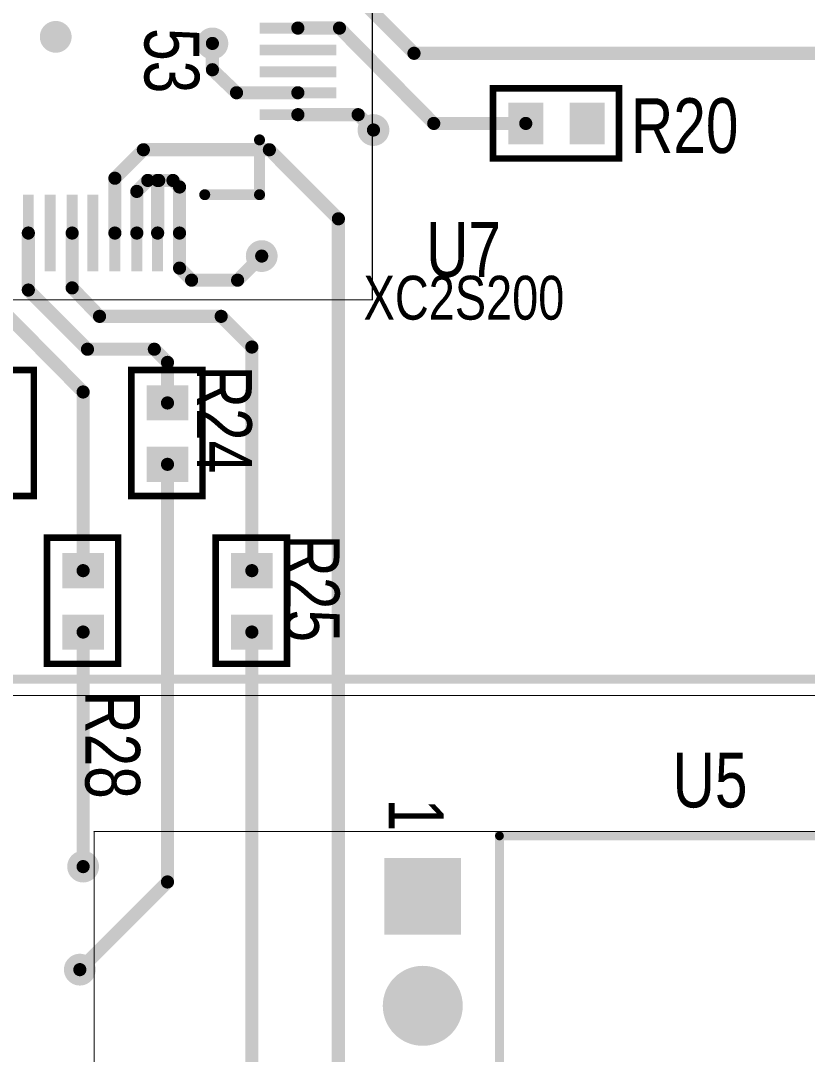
# Model space of a CAD drawing. Extents: x 0 to 8.76, y 0.02 to 4.83.
# Drawn here: x 6.425 to 7.143, y 2.004 to 2.947 of the extents above; entities that cross this region are included whole.
import ezdxf

# ---------------------------------------------------------------- set-up
doc = ezdxf.new("R2010")
doc.units = 0

msp = doc.modelspace()

# ---------------------------------------------------------------- linework, layer by layer
at = {"const_width": 0.001}
for points in [[(1.051, 2.331), (8.563, 2.331), (8.563, 4.484), (1.051, 4.484), (1.051, 2.331)], [(6.748, 2.207), (6.492, 2.207), (6.492, 1.589), (7.888, 1.589), (7.889, 1.587), (7.889, 2.207), (6.748, 2.207)]]:
    msp.add_lwpolyline(points, close=True, dxfattribs=at)
at = {"const_width": 0.0005}
for points in [[(6.4917, 2.207, 1), (6.4923, 2.207, 1)], [(6.7477, 2.207, 1), (6.7483, 2.207, 1)], [(6.7477, 2.207, 1), (6.7483, 2.207, 1)]]:
    msp.add_lwpolyline(points, format="xyb", close=True, dxfattribs=at)
at = {"layer": 'DRL'}
for points, const_width in [([(6.452, 2.932, 1), (6.462, 2.932, 1)], 0.01), ([(6.452, 2.932, 1), (6.462, 2.932, 1)], 0.01), ([(6.452, 2.932, 1), (6.462, 2.932, 1)], 0.01), ([(6.595, 2.926, 1), (6.605, 2.926, 1)], 0.01), ([(6.595, 2.926, 1), (6.605, 2.926, 1)], 0.01), ([(6.742, 2.847, 1), (6.752, 2.847, 1)], 0.01), ([(6.742, 2.847, 1), (6.752, 2.847, 1)], 0.01), ([(6.742, 2.847, 1), (6.752, 2.847, 1)], 0.01), ([(6.64, 2.732, 1), (6.65, 2.732, 1)], 0.01), ([(6.477, 2.175, 1), (6.487, 2.175, 1)], 0.01), ([(6.782, 2.148, 1), (6.802, 2.148, 1)], 0.02), ([(6.474, 2.081, 1), (6.484, 2.081, 1)], 0.01), ([(6.782, 2.048, 1), (6.802, 2.048, 1)], 0.02)]:
    msp.add_lwpolyline(points, format="xyb", close=True, dxfattribs=dict(at, const_width=const_width))
at = {"layer": 'FAB', "const_width": 0.01}
for points in [[(6.452, 2.932, 1), (6.462, 2.932, 1)], [(6.452, 2.932, 1), (6.462, 2.932, 1)], [(6.452, 2.932, 1), (6.462, 2.932, 1)], [(6.595, 2.926, 1), (6.605, 2.926, 1)], [(6.595, 2.926, 1), (6.605, 2.926, 1)], [(6.742, 2.847, 1), (6.752, 2.847, 1)], [(6.742, 2.847, 1), (6.752, 2.847, 1)], [(6.742, 2.847, 1), (6.752, 2.847, 1)], [(6.64, 2.732, 1), (6.65, 2.732, 1)], [(6.477, 2.175, 1), (6.487, 2.175, 1)], [(6.474, 2.081, 1), (6.484, 2.081, 1)]]:
    msp.add_lwpolyline(points, format="xyb", close=True, dxfattribs=at)
at = {"layer": 'GND'}
for points, const_width in [([(6.451, 2.932, 1), (6.463, 2.932, 1)], 0.012), ([(6.451, 2.932, 1), (6.463, 2.932, 1)], 0.012), ([(6.451, 2.932, 1), (6.463, 2.932, 1)], 0.012), ([(6.594, 2.926, 1), (6.606, 2.926, 1)], 0.012), ([(6.594, 2.926, 1), (6.606, 2.926, 1)], 0.012), ([(6.741, 2.847, 1), (6.753, 2.847, 1)], 0.012), ([(6.741, 2.847, 1), (6.753, 2.847, 1)], 0.012), ([(6.741, 2.847, 1), (6.753, 2.847, 1)], 0.012), ([(6.639, 2.732, 1), (6.651, 2.732, 1)], 0.012), ([(6.476, 2.175, 1), (6.488, 2.175, 1)], 0.012), ([(6.473, 2.081, 1), (6.485, 2.081, 1)], 0.012), ([(6.777, 2.048, 1), (6.807, 2.048, 1)], 0.03)]:
    msp.add_lwpolyline(points, format="xyb", close=True, dxfattribs=dict(at, const_width=const_width))
msp.add_solid([(6.762, 2.118), (6.822, 2.118), (6.762, 2.178), (6.822, 2.178)], dxfattribs=at)
at = {"layer": 'I10'}
for points, const_width in [([(6.451, 2.932, 1), (6.463, 2.932, 1)], 0.012), ([(6.451, 2.932, 1), (6.463, 2.932, 1)], 0.012), ([(6.451, 2.932, 1), (6.463, 2.932, 1)], 0.012), ([(6.594, 2.926, 1), (6.606, 2.926, 1)], 0.012), ([(6.594, 2.926, 1), (6.606, 2.926, 1)], 0.012), ([(6.741, 2.847, 1), (6.753, 2.847, 1)], 0.012), ([(6.741, 2.847, 1), (6.753, 2.847, 1)], 0.012), ([(6.741, 2.847, 1), (6.753, 2.847, 1)], 0.012), ([(6.639, 2.732, 1), (6.651, 2.732, 1)], 0.012), ([(6.476, 2.175, 1), (6.488, 2.175, 1)], 0.012), ([(6.473, 2.081, 1), (6.485, 2.081, 1)], 0.012), ([(6.777, 2.048, 1), (6.807, 2.048, 1)], 0.03)]:
    msp.add_lwpolyline(points, format="xyb", close=True, dxfattribs=dict(at, const_width=const_width))
msp.add_solid([(6.762, 2.118), (6.822, 2.118), (6.762, 2.178), (6.822, 2.178)], dxfattribs=at)
at = {"layer": 'I11'}
for points, const_width in [([(6.451, 2.932, 1), (6.463, 2.932, 1)], 0.012), ([(6.451, 2.932, 1), (6.463, 2.932, 1)], 0.012), ([(6.451, 2.932, 1), (6.463, 2.932, 1)], 0.012), ([(6.594, 2.926, 1), (6.606, 2.926, 1)], 0.012), ([(6.594, 2.926, 1), (6.606, 2.926, 1)], 0.012), ([(6.741, 2.847, 1), (6.753, 2.847, 1)], 0.012), ([(6.741, 2.847, 1), (6.753, 2.847, 1)], 0.012), ([(6.741, 2.847, 1), (6.753, 2.847, 1)], 0.012), ([(6.639, 2.732, 1), (6.651, 2.732, 1)], 0.012), ([(6.476, 2.175, 1), (6.488, 2.175, 1)], 0.012), ([(6.473, 2.081, 1), (6.485, 2.081, 1)], 0.012), ([(6.777, 2.048, 1), (6.807, 2.048, 1)], 0.03)]:
    msp.add_lwpolyline(points, format="xyb", close=True, dxfattribs=dict(at, const_width=const_width))
msp.add_solid([(6.762, 2.118), (6.822, 2.118), (6.762, 2.178), (6.822, 2.178)], dxfattribs=at)
at = {"layer": 'I12'}
for points, const_width in [([(6.451, 2.932, 1), (6.463, 2.932, 1)], 0.012), ([(6.451, 2.932, 1), (6.463, 2.932, 1)], 0.012), ([(6.451, 2.932, 1), (6.463, 2.932, 1)], 0.012), ([(6.594, 2.926, 1), (6.606, 2.926, 1)], 0.012), ([(6.594, 2.926, 1), (6.606, 2.926, 1)], 0.012), ([(6.741, 2.847, 1), (6.753, 2.847, 1)], 0.012), ([(6.741, 2.847, 1), (6.753, 2.847, 1)], 0.012), ([(6.741, 2.847, 1), (6.753, 2.847, 1)], 0.012), ([(6.639, 2.732, 1), (6.651, 2.732, 1)], 0.012), ([(6.476, 2.175, 1), (6.488, 2.175, 1)], 0.012), ([(6.473, 2.081, 1), (6.485, 2.081, 1)], 0.012), ([(6.777, 2.048, 1), (6.807, 2.048, 1)], 0.03)]:
    msp.add_lwpolyline(points, format="xyb", close=True, dxfattribs=dict(at, const_width=const_width))
msp.add_solid([(6.762, 2.118), (6.822, 2.118), (6.762, 2.178), (6.822, 2.178)], dxfattribs=at)
at = {"layer": 'IN3'}
for points, const_width in [([(6.451, 2.932, 1), (6.463, 2.932, 1)], 0.012), ([(6.451, 2.932, 1), (6.463, 2.932, 1)], 0.012), ([(6.451, 2.932, 1), (6.463, 2.932, 1)], 0.012), ([(6.594, 2.926, 1), (6.606, 2.926, 1)], 0.012), ([(6.594, 2.926, 1), (6.606, 2.926, 1)], 0.012), ([(6.741, 2.847, 1), (6.753, 2.847, 1)], 0.012), ([(6.741, 2.847, 1), (6.753, 2.847, 1)], 0.012), ([(6.741, 2.847, 1), (6.753, 2.847, 1)], 0.012), ([(6.639, 2.732, 1), (6.651, 2.732, 1)], 0.012), ([(6.476, 2.175, 1), (6.488, 2.175, 1)], 0.012), ([(6.473, 2.081, 1), (6.485, 2.081, 1)], 0.012), ([(6.777, 2.048, 1), (6.807, 2.048, 1)], 0.03)]:
    msp.add_lwpolyline(points, format="xyb", close=True, dxfattribs=dict(at, const_width=const_width))
msp.add_solid([(6.762, 2.118), (6.822, 2.118), (6.762, 2.178), (6.822, 2.178)], dxfattribs=at)
at = {"layer": 'IN4'}
for points, const_width in [([(6.451, 2.932, 1), (6.463, 2.932, 1)], 0.012), ([(6.451, 2.932, 1), (6.463, 2.932, 1)], 0.012), ([(6.451, 2.932, 1), (6.463, 2.932, 1)], 0.012), ([(6.594, 2.926, 1), (6.606, 2.926, 1)], 0.012), ([(6.594, 2.926, 1), (6.606, 2.926, 1)], 0.012), ([(6.741, 2.847, 1), (6.753, 2.847, 1)], 0.012), ([(6.741, 2.847, 1), (6.753, 2.847, 1)], 0.012), ([(6.741, 2.847, 1), (6.753, 2.847, 1)], 0.012), ([(6.639, 2.732, 1), (6.651, 2.732, 1)], 0.012), ([(6.476, 2.175, 1), (6.488, 2.175, 1)], 0.012), ([(6.473, 2.081, 1), (6.485, 2.081, 1)], 0.012), ([(6.777, 2.048, 1), (6.807, 2.048, 1)], 0.03)]:
    msp.add_lwpolyline(points, format="xyb", close=True, dxfattribs=dict(at, const_width=const_width))
msp.add_solid([(6.762, 2.118), (6.822, 2.118), (6.762, 2.178), (6.822, 2.178)], dxfattribs=at)
at = {"layer": 'IN5'}
for points, const_width in [([(6.451, 2.932, 1), (6.463, 2.932, 1)], 0.012), ([(6.451, 2.932, 1), (6.463, 2.932, 1)], 0.012), ([(6.451, 2.932, 1), (6.463, 2.932, 1)], 0.012), ([(6.594, 2.926, 1), (6.606, 2.926, 1)], 0.012), ([(6.594, 2.926, 1), (6.606, 2.926, 1)], 0.012), ([(6.741, 2.847, 1), (6.753, 2.847, 1)], 0.012), ([(6.741, 2.847, 1), (6.753, 2.847, 1)], 0.012), ([(6.741, 2.847, 1), (6.753, 2.847, 1)], 0.012), ([(6.639, 2.732, 1), (6.651, 2.732, 1)], 0.012), ([(6.476, 2.175, 1), (6.488, 2.175, 1)], 0.012), ([(6.473, 2.081, 1), (6.485, 2.081, 1)], 0.012), ([(6.777, 2.048, 1), (6.807, 2.048, 1)], 0.03)]:
    msp.add_lwpolyline(points, format="xyb", close=True, dxfattribs=dict(at, const_width=const_width))
msp.add_solid([(6.762, 2.118), (6.822, 2.118), (6.762, 2.178), (6.822, 2.178)], dxfattribs=at)
at = {"layer": 'IN6'}
for points, const_width in [([(6.451, 2.932, 1), (6.463, 2.932, 1)], 0.012), ([(6.451, 2.932, 1), (6.463, 2.932, 1)], 0.012), ([(6.451, 2.932, 1), (6.463, 2.932, 1)], 0.012), ([(6.594, 2.926, 1), (6.606, 2.926, 1)], 0.012), ([(6.594, 2.926, 1), (6.606, 2.926, 1)], 0.012), ([(6.741, 2.847, 1), (6.753, 2.847, 1)], 0.012), ([(6.741, 2.847, 1), (6.753, 2.847, 1)], 0.012), ([(6.741, 2.847, 1), (6.753, 2.847, 1)], 0.012), ([(6.639, 2.732, 1), (6.651, 2.732, 1)], 0.012), ([(6.476, 2.175, 1), (6.488, 2.175, 1)], 0.012), ([(6.473, 2.081, 1), (6.485, 2.081, 1)], 0.012), ([(6.777, 2.048, 1), (6.807, 2.048, 1)], 0.03)]:
    msp.add_lwpolyline(points, format="xyb", close=True, dxfattribs=dict(at, const_width=const_width))
msp.add_solid([(6.762, 2.118), (6.822, 2.118), (6.762, 2.178), (6.822, 2.178)], dxfattribs=at)
at = {"layer": 'IN7'}
for points, const_width in [([(6.451, 2.932, 1), (6.463, 2.932, 1)], 0.012), ([(6.451, 2.932, 1), (6.463, 2.932, 1)], 0.012), ([(6.451, 2.932, 1), (6.463, 2.932, 1)], 0.012), ([(6.594, 2.926, 1), (6.606, 2.926, 1)], 0.012), ([(6.594, 2.926, 1), (6.606, 2.926, 1)], 0.012), ([(6.741, 2.847, 1), (6.753, 2.847, 1)], 0.012), ([(6.741, 2.847, 1), (6.753, 2.847, 1)], 0.012), ([(6.741, 2.847, 1), (6.753, 2.847, 1)], 0.012), ([(6.639, 2.732, 1), (6.651, 2.732, 1)], 0.012), ([(6.476, 2.175, 1), (6.488, 2.175, 1)], 0.012), ([(6.473, 2.081, 1), (6.485, 2.081, 1)], 0.012), ([(6.777, 2.048, 1), (6.807, 2.048, 1)], 0.03)]:
    msp.add_lwpolyline(points, format="xyb", close=True, dxfattribs=dict(at, const_width=const_width))
msp.add_solid([(6.762, 2.118), (6.822, 2.118), (6.762, 2.178), (6.822, 2.178)], dxfattribs=at)
at = {"layer": 'IN8'}
for points, const_width in [([(6.451, 2.932, 1), (6.463, 2.932, 1)], 0.012), ([(6.451, 2.932, 1), (6.463, 2.932, 1)], 0.012), ([(6.451, 2.932, 1), (6.463, 2.932, 1)], 0.012), ([(6.594, 2.926, 1), (6.606, 2.926, 1)], 0.012), ([(6.594, 2.926, 1), (6.606, 2.926, 1)], 0.012), ([(6.741, 2.847, 1), (6.753, 2.847, 1)], 0.012), ([(6.741, 2.847, 1), (6.753, 2.847, 1)], 0.012), ([(6.741, 2.847, 1), (6.753, 2.847, 1)], 0.012), ([(6.639, 2.732, 1), (6.651, 2.732, 1)], 0.012), ([(6.476, 2.175, 1), (6.488, 2.175, 1)], 0.012), ([(6.473, 2.081, 1), (6.485, 2.081, 1)], 0.012), ([(6.777, 2.048, 1), (6.807, 2.048, 1)], 0.03)]:
    msp.add_lwpolyline(points, format="xyb", close=True, dxfattribs=dict(at, const_width=const_width))
msp.add_solid([(6.762, 2.118), (6.822, 2.118), (6.762, 2.178), (6.822, 2.178)], dxfattribs=at)
at = {"layer": 'IN9'}
for points, const_width in [([(6.451, 2.932, 1), (6.463, 2.932, 1)], 0.012), ([(6.451, 2.932, 1), (6.463, 2.932, 1)], 0.012), ([(6.451, 2.932, 1), (6.463, 2.932, 1)], 0.012), ([(6.594, 2.926, 1), (6.606, 2.926, 1)], 0.012), ([(6.594, 2.926, 1), (6.606, 2.926, 1)], 0.012), ([(6.741, 2.847, 1), (6.753, 2.847, 1)], 0.012), ([(6.741, 2.847, 1), (6.753, 2.847, 1)], 0.012), ([(6.741, 2.847, 1), (6.753, 2.847, 1)], 0.012), ([(6.639, 2.732, 1), (6.651, 2.732, 1)], 0.012), ([(6.476, 2.175, 1), (6.488, 2.175, 1)], 0.012), ([(6.473, 2.081, 1), (6.485, 2.081, 1)], 0.012), ([(6.777, 2.048, 1), (6.807, 2.048, 1)], 0.03)]:
    msp.add_lwpolyline(points, format="xyb", close=True, dxfattribs=dict(at, const_width=const_width))
msp.add_solid([(6.762, 2.118), (6.822, 2.118), (6.762, 2.178), (6.822, 2.178)], dxfattribs=at)
at = {"layer": 'NOT', "const_width": 0.01}
for points in [[(6.452, 2.932, 1), (6.462, 2.932, 1)], [(6.452, 2.932, 1), (6.462, 2.932, 1)], [(6.452, 2.932, 1), (6.462, 2.932, 1)], [(6.595, 2.926, 1), (6.605, 2.926, 1)], [(6.595, 2.926, 1), (6.605, 2.926, 1)], [(6.742, 2.847, 1), (6.752, 2.847, 1)], [(6.742, 2.847, 1), (6.752, 2.847, 1)], [(6.742, 2.847, 1), (6.752, 2.847, 1)], [(6.64, 2.732, 1), (6.65, 2.732, 1)], [(6.477, 2.175, 1), (6.487, 2.175, 1)], [(6.474, 2.081, 1), (6.484, 2.081, 1)]]:
    msp.add_lwpolyline(points, format="xyb", close=True, dxfattribs=at)
at = {"layer": 'PWR'}
for points, const_width in [([(6.451, 2.932, 1), (6.463, 2.932, 1)], 0.012), ([(6.451, 2.932, 1), (6.463, 2.932, 1)], 0.012), ([(6.451, 2.932, 1), (6.463, 2.932, 1)], 0.012), ([(6.594, 2.926, 1), (6.606, 2.926, 1)], 0.012), ([(6.594, 2.926, 1), (6.606, 2.926, 1)], 0.012), ([(6.741, 2.847, 1), (6.753, 2.847, 1)], 0.012), ([(6.741, 2.847, 1), (6.753, 2.847, 1)], 0.012), ([(6.741, 2.847, 1), (6.753, 2.847, 1)], 0.012), ([(6.639, 2.732, 1), (6.651, 2.732, 1)], 0.012), ([(6.476, 2.175, 1), (6.488, 2.175, 1)], 0.012), ([(6.473, 2.081, 1), (6.485, 2.081, 1)], 0.012), ([(6.777, 2.048, 1), (6.807, 2.048, 1)], 0.03)]:
    msp.add_lwpolyline(points, format="xyb", close=True, dxfattribs=dict(at, const_width=const_width))
msp.add_solid([(6.762, 2.118), (6.822, 2.118), (6.762, 2.178), (6.822, 2.178)], dxfattribs=at)
at = {"layer": 'SMT'}
for points, const_width in [([(6.45, 2.932, 1), (6.464, 2.932, 1)], 0.015), ([(6.45, 2.932, 1), (6.464, 2.932, 1)], 0.015), ([(6.45, 2.932, 1), (6.464, 2.932, 1)], 0.015), ([(6.593, 2.926, 1), (6.607, 2.926, 1)], 0.015), ([(6.593, 2.926, 1), (6.607, 2.926, 1)], 0.015), ([(6.74, 2.847, 1), (6.754, 2.847, 1)], 0.015), ([(6.74, 2.847, 1), (6.754, 2.847, 1)], 0.015), ([(6.74, 2.847, 1), (6.754, 2.847, 1)], 0.015), ([(6.638, 2.732, 1), (6.652, 2.732, 1)], 0.015), ([(6.475, 2.175, 1), (6.489, 2.175, 1)], 0.015), ([(6.472, 2.081, 1), (6.486, 2.081, 1)], 0.015), ([(6.774, 2.048, 1), (6.81, 2.048, 1)], 0.037)]:
    msp.add_lwpolyline(points, format="xyb", close=True, dxfattribs=dict(at, const_width=const_width))
for points in [[(6.643, 2.935), (6.713, 2.935), (6.643, 2.945), (6.713, 2.945)], [(6.643, 2.915), (6.713, 2.915), (6.643, 2.925), (6.713, 2.925)], [(6.643, 2.895), (6.713, 2.895), (6.643, 2.905), (6.713, 2.905)], [(6.643, 2.876), (6.713, 2.876), (6.643, 2.886), (6.713, 2.886)], [(6.87, 2.834), (6.902, 2.834), (6.87, 2.872), (6.902, 2.872)], [(6.926, 2.834), (6.958, 2.834), (6.926, 2.872), (6.958, 2.872)], [(6.643, 2.856), (6.713, 2.856), (6.643, 2.866), (6.713, 2.866)], [(6.427, 2.718), (6.437, 2.718), (6.427, 2.788), (6.437, 2.788)], [(6.447, 2.718), (6.457, 2.718), (6.447, 2.788), (6.457, 2.788)], [(6.467, 2.718), (6.477, 2.718), (6.467, 2.788), (6.477, 2.788)], [(6.486, 2.718), (6.496, 2.718), (6.486, 2.788), (6.496, 2.788)], [(6.506, 2.718), (6.516, 2.718), (6.506, 2.788), (6.516, 2.788)], [(6.526, 2.718), (6.536, 2.718), (6.526, 2.788), (6.536, 2.788)], [(6.545, 2.718), (6.555, 2.718), (6.545, 2.788), (6.555, 2.788)], [(6.565, 2.718), (6.575, 2.718), (6.565, 2.788), (6.575, 2.788)], [(6.54, 2.582), (6.578, 2.582), (6.54, 2.614), (6.578, 2.614)], [(6.54, 2.526), (6.578, 2.526), (6.54, 2.558), (6.578, 2.558)], [(6.463, 2.429), (6.501, 2.429), (6.463, 2.461), (6.501, 2.461)], [(6.617, 2.429), (6.655, 2.429), (6.617, 2.461), (6.655, 2.461)], [(6.463, 2.373), (6.501, 2.373), (6.463, 2.405), (6.501, 2.405)], [(6.617, 2.373), (6.655, 2.373), (6.617, 2.405), (6.655, 2.405)], [(6.757, 2.113), (6.827, 2.113), (6.757, 2.183), (6.827, 2.183)]]:
    msp.add_solid(points, dxfattribs=at)
at = {"layer": 'SPT', "const_width": 0.037}
msp.add_lwpolyline([(6.774, 2.048, 1), (6.81, 2.048, 1)], format="xyb", close=True, dxfattribs=at)
at = {"layer": 'SPT'}
for points in [[(6.643, 2.935), (6.713, 2.935), (6.643, 2.945), (6.713, 2.945)], [(6.643, 2.915), (6.713, 2.915), (6.643, 2.925), (6.713, 2.925)], [(6.643, 2.895), (6.713, 2.895), (6.643, 2.905), (6.713, 2.905)], [(6.643, 2.876), (6.713, 2.876), (6.643, 2.886), (6.713, 2.886)], [(6.87, 2.834), (6.902, 2.834), (6.87, 2.872), (6.902, 2.872)], [(6.926, 2.834), (6.958, 2.834), (6.926, 2.872), (6.958, 2.872)], [(6.643, 2.856), (6.713, 2.856), (6.643, 2.866), (6.713, 2.866)], [(6.427, 2.718), (6.437, 2.718), (6.427, 2.788), (6.437, 2.788)], [(6.447, 2.718), (6.457, 2.718), (6.447, 2.788), (6.457, 2.788)], [(6.467, 2.718), (6.477, 2.718), (6.467, 2.788), (6.477, 2.788)], [(6.486, 2.718), (6.496, 2.718), (6.486, 2.788), (6.496, 2.788)], [(6.506, 2.718), (6.516, 2.718), (6.506, 2.788), (6.516, 2.788)], [(6.526, 2.718), (6.536, 2.718), (6.526, 2.788), (6.536, 2.788)], [(6.545, 2.718), (6.555, 2.718), (6.545, 2.788), (6.555, 2.788)], [(6.565, 2.718), (6.575, 2.718), (6.565, 2.788), (6.575, 2.788)], [(6.54, 2.582), (6.578, 2.582), (6.54, 2.614), (6.578, 2.614)], [(6.54, 2.526), (6.578, 2.526), (6.54, 2.558), (6.578, 2.558)], [(6.463, 2.429), (6.501, 2.429), (6.463, 2.461), (6.501, 2.461)], [(6.617, 2.429), (6.655, 2.429), (6.617, 2.461), (6.655, 2.461)], [(6.463, 2.373), (6.501, 2.373), (6.463, 2.405), (6.501, 2.405)], [(6.617, 2.373), (6.655, 2.373), (6.617, 2.405), (6.655, 2.405)], [(6.757, 2.113), (6.827, 2.113), (6.757, 2.183), (6.827, 2.183)]]:
    msp.add_solid(points, dxfattribs=at)
at = {"layer": 'SST'}
for points, const_width in [([(1.066, 4.467), (1.066, 2.346), (8.547, 2.346), (8.548, 2.365), (8.548, 4.469), (1.067, 4.469), (1.067, 4.468), (1.066, 4.467)], 0.008), ([(6.856, 2.821), (6.856, 2.885), (6.856, 2.885), (6.971, 2.885), (6.971, 2.821), (6.856, 2.821)], 0.006), ([(6.372, 2.628), (6.437, 2.628), (6.437, 2.628), (6.437, 2.513), (6.372, 2.513), (6.372, 2.628)], 0.006), ([(6.526, 2.628), (6.591, 2.628), (6.591, 2.628), (6.591, 2.513), (6.526, 2.513), (6.526, 2.628)], 0.006), ([(6.449, 2.475), (6.514, 2.475), (6.514, 2.475), (6.514, 2.36), (6.449, 2.36), (6.449, 2.475)], 0.006), ([(6.603, 2.475), (6.668, 2.475), (6.668, 2.475), (6.668, 2.36), (6.603, 2.36), (6.603, 2.475)], 0.006), ([(6.962, 1.593), (6.862, 1.593), (6.862, 2.203), (7.593, 2.203), (7.593, 1.593), (6.962, 1.593)], 0.008)]:
    msp.add_lwpolyline(points, close=True, dxfattribs=dict(at, const_width=const_width))
for points, const_width in [([(5.406, 4.052), (6.746, 4.052), (6.746, 2.692), (5.386, 2.692), (5.386, 4.052), (5.426, 4.052)], 0.001), ([(6.593, 2.788), (6.643, 2.788), (6.643, 2.838)], 0.01)]:
    msp.add_lwpolyline(points, dxfattribs=dict(at, const_width=const_width))
for points, const_width in [([(6.8545, 2.885, 1), (6.8575, 2.885, 1)], 0.003), ([(6.8545, 2.885, 1), (6.8575, 2.885, 1)], 0.003), ([(6.9695, 2.885, 1), (6.9725, 2.885, 1)], 0.003), ([(6.6405, 2.838, 1), (6.6455, 2.838, 1)], 0.005), ([(6.8545, 2.821, 1), (6.8575, 2.821, 1)], 0.003), ([(6.8545, 2.821, 1), (6.8575, 2.821, 1)], 0.003), ([(6.9695, 2.821, 1), (6.9725, 2.821, 1)], 0.003), ([(6.5905, 2.788, 1), (6.5955, 2.788, 1)], 0.005), ([(6.6405, 2.788, 1), (6.6455, 2.788, 1)], 0.005), ([(6.7458, 2.692, 1), (6.7463, 2.692, 1)], 0.0005), ([(6.4355, 2.628, 1), (6.4385, 2.628, 1)], 0.003), ([(6.4355, 2.628, 1), (6.4385, 2.628, 1)], 0.003), ([(6.5245, 2.628, 1), (6.5275, 2.628, 1)], 0.003), ([(6.5245, 2.628, 1), (6.5275, 2.628, 1)], 0.003), ([(6.5895, 2.628, 1), (6.5925, 2.628, 1)], 0.003), ([(6.5895, 2.628, 1), (6.5925, 2.628, 1)], 0.003), ([(6.4355, 2.513, 1), (6.4385, 2.513, 1)], 0.003), ([(6.5245, 2.513, 1), (6.5275, 2.513, 1)], 0.003), ([(6.5895, 2.513, 1), (6.5925, 2.513, 1)], 0.003), ([(6.4475, 2.475, 1), (6.4505, 2.475, 1)], 0.003), ([(6.4475, 2.475, 1), (6.4505, 2.475, 1)], 0.003), ([(6.5125, 2.475, 1), (6.5155, 2.475, 1)], 0.003), ([(6.5125, 2.475, 1), (6.5155, 2.475, 1)], 0.003), ([(6.6015, 2.475, 1), (6.6045, 2.475, 1)], 0.003), ([(6.6015, 2.475, 1), (6.6045, 2.475, 1)], 0.003), ([(6.6665, 2.475, 1), (6.6695, 2.475, 1)], 0.003), ([(6.6665, 2.475, 1), (6.6695, 2.475, 1)], 0.003), ([(6.4475, 2.36, 1), (6.4505, 2.36, 1)], 0.003), ([(6.5125, 2.36, 1), (6.5155, 2.36, 1)], 0.003), ([(6.6015, 2.36, 1), (6.6045, 2.36, 1)], 0.003), ([(6.6665, 2.36, 1), (6.6695, 2.36, 1)], 0.003), ([(6.86, 2.203, 1), (6.864, 2.203, 1)], 0.004), ([(6.774, 2.048, 1), (6.81, 2.048, 1)], 0.037)]:
    msp.add_lwpolyline(points, format="xyb", close=True, dxfattribs=dict(at, const_width=const_width))
msp.add_solid([(6.757, 2.113), (6.827, 2.113), (6.757, 2.183), (6.827, 2.183)], dxfattribs=at)
at = {"layer": 'TOP', "const_width": 0.012}
for points in [[(6.722, 2.979), (6.784, 2.917)], [(6.678, 2.94), (6.716, 2.94)], [(6.716, 2.94), (6.802, 2.853)], [(6.6, 2.902), (6.6, 2.926)], [(6.6, 2.926), (6.6, 2.902)], [(6.784, 2.917), (7.709, 2.917)], [(6.622, 2.881), (6.6, 2.902)], [(6.6, 2.902), (6.622, 2.881)], [(6.678, 2.881), (6.622, 2.881)], [(6.622, 2.881), (6.678, 2.881)], [(6.733, 2.861), (6.678, 2.861)], [(6.733, 2.861), (6.678, 2.861)], [(6.733, 2.861), (6.678, 2.861)], [(6.747, 2.847), (6.733, 2.861)], [(6.747, 2.847), (6.733, 2.861)], [(6.747, 2.847), (6.733, 2.861)], [(6.802, 2.853), (6.886, 2.853)], [(6.537, 2.829), (6.511, 2.803)], [(6.652, 2.829), (6.537, 2.829)], [(6.715, 2.766), (6.652, 2.829)], [(6.511, 2.803), (6.511, 2.753)], [(6.531, 2.791), (6.541, 2.801)], [(6.541, 2.801), (6.551, 2.801)], [(6.551, 2.801), (6.55, 2.801)], [(6.55, 2.801), (6.55, 2.753)], [(6.55, 2.753), (6.55, 2.801)], [(6.55, 2.801), (6.551, 2.801)], [(6.551, 2.801), (6.564, 2.801)], [(6.564, 2.801), (6.57, 2.795)], [(6.57, 2.795), (6.57, 2.753)], [(6.531, 2.753), (6.531, 2.791)], [(6.715, 1.548), (6.715, 2.766)], [(6.432, 2.701), (6.432, 2.753)], [(6.472, 2.703), (6.472, 2.753)], [(6.57, 2.753), (6.57, 2.721)], [(6.623, 2.71), (6.645, 2.732)], [(6.57, 2.721), (6.581, 2.71)], [(6.581, 2.71), (6.623, 2.71)], [(6.486, 2.647), (6.432, 2.701)], [(6.497, 2.677), (6.472, 2.703)], [(6.393, 2.698), (6.482, 2.608)], [(6.608, 2.677), (6.497, 2.677)], [(6.636, 2.649), (6.608, 2.677)], [(6.547, 2.647), (6.486, 2.647)], [(6.559, 2.635), (6.547, 2.647)], [(6.636, 2.445), (6.636, 2.649)], [(6.559, 2.598), (6.559, 2.635)], [(6.482, 2.608), (6.482, 2.445)], [(6.559, 2.161), (6.559, 2.542)], [(6.482, 2.389), (6.482, 2.175)], [(6.636, 2.389), (6.636, 1.808)], [(6.479, 2.081), (6.559, 2.161)]]:
    msp.add_lwpolyline(points, dxfattribs=at)
at = {"layer": 'TOP'}
for points, const_width in [([(6.451, 2.932, 1), (6.463, 2.932, 1)], 0.012), ([(6.451, 2.932, 1), (6.463, 2.932, 1)], 0.012), ([(6.451, 2.932, 1), (6.463, 2.932, 1)], 0.012), ([(6.675, 2.94, 1), (6.681, 2.94, 1)], 0.006), ([(6.713, 2.94, 1), (6.719, 2.94, 1)], 0.006), ([(6.713, 2.94, 1), (6.719, 2.94, 1)], 0.006), ([(6.594, 2.926, 1), (6.606, 2.926, 1)], 0.012), ([(6.594, 2.926, 1), (6.606, 2.926, 1)], 0.012), ([(6.597, 2.926, 1), (6.603, 2.926, 1)], 0.006), ([(6.597, 2.926, 1), (6.603, 2.926, 1)], 0.006), ([(6.781, 2.917, 1), (6.787, 2.917, 1)], 0.006), ([(6.781, 2.917, 1), (6.787, 2.917, 1)], 0.006), ([(6.597, 2.902, 1), (6.603, 2.902, 1)], 0.006), ([(6.597, 2.902, 1), (6.603, 2.902, 1)], 0.006), ([(6.597, 2.902, 1), (6.603, 2.902, 1)], 0.006), ([(6.597, 2.902, 1), (6.603, 2.902, 1)], 0.006), ([(6.619, 2.881, 1), (6.625, 2.881, 1)], 0.006), ([(6.619, 2.881, 1), (6.625, 2.881, 1)], 0.006), ([(6.619, 2.881, 1), (6.625, 2.881, 1)], 0.006), ([(6.619, 2.881, 1), (6.625, 2.881, 1)], 0.006), ([(6.675, 2.881, 1), (6.681, 2.881, 1)], 0.006), ([(6.675, 2.881, 1), (6.681, 2.881, 1)], 0.006), ([(6.675, 2.861, 1), (6.681, 2.861, 1)], 0.006), ([(6.675, 2.861, 1), (6.681, 2.861, 1)], 0.006), ([(6.675, 2.861, 1), (6.681, 2.861, 1)], 0.006), ([(6.73, 2.861, 1), (6.736, 2.861, 1)], 0.006), ([(6.73, 2.861, 1), (6.736, 2.861, 1)], 0.006), ([(6.73, 2.861, 1), (6.736, 2.861, 1)], 0.006), ([(6.73, 2.861, 1), (6.736, 2.861, 1)], 0.006), ([(6.73, 2.861, 1), (6.736, 2.861, 1)], 0.006), ([(6.73, 2.861, 1), (6.736, 2.861, 1)], 0.006), ([(6.741, 2.847, 1), (6.753, 2.847, 1)], 0.012), ([(6.741, 2.847, 1), (6.753, 2.847, 1)], 0.012), ([(6.741, 2.847, 1), (6.753, 2.847, 1)], 0.012), ([(6.799, 2.853, 1), (6.805, 2.853, 1)], 0.006), ([(6.799, 2.853, 1), (6.805, 2.853, 1)], 0.006), ([(6.883, 2.853, 1), (6.889, 2.853, 1)], 0.006), ([(6.744, 2.847, 1), (6.75, 2.847, 1)], 0.006), ([(6.744, 2.847, 1), (6.75, 2.847, 1)], 0.006), ([(6.744, 2.847, 1), (6.75, 2.847, 1)], 0.006), ([(6.534, 2.829, 1), (6.54, 2.829, 1)], 0.006), ([(6.534, 2.829, 1), (6.54, 2.829, 1)], 0.006), ([(6.649, 2.829, 1), (6.655, 2.829, 1)], 0.006), ([(6.649, 2.829, 1), (6.655, 2.829, 1)], 0.006), ([(6.508, 2.803, 1), (6.514, 2.803, 1)], 0.006), ([(6.508, 2.803, 1), (6.514, 2.803, 1)], 0.006), ([(6.538, 2.801, 1), (6.544, 2.801, 1)], 0.006), ([(6.538, 2.801, 1), (6.544, 2.801, 1)], 0.006), ([(6.547, 2.801, 1), (6.553, 2.801, 1)], 0.006), ([(6.547, 2.801, 1), (6.553, 2.801, 1)], 0.006), ([(6.547, 2.801, 1), (6.553, 2.801, 1)], 0.006), ([(6.547, 2.801, 1), (6.553, 2.801, 1)], 0.006), ([(6.548, 2.801, 1), (6.554, 2.801, 1)], 0.006), ([(6.548, 2.801, 1), (6.554, 2.801, 1)], 0.006), ([(6.548, 2.801, 1), (6.554, 2.801, 1)], 0.006), ([(6.548, 2.801, 1), (6.554, 2.801, 1)], 0.006), ([(6.561, 2.801, 1), (6.567, 2.801, 1)], 0.006), ([(6.561, 2.801, 1), (6.567, 2.801, 1)], 0.006), ([(6.567, 2.795, 1), (6.573, 2.795, 1)], 0.006), ([(6.567, 2.795, 1), (6.573, 2.795, 1)], 0.006), ([(6.528, 2.791, 1), (6.534, 2.791, 1)], 0.006), ([(6.528, 2.791, 1), (6.534, 2.791, 1)], 0.006), ([(6.712, 2.766, 1), (6.718, 2.766, 1)], 0.006), ([(6.712, 2.766, 1), (6.718, 2.766, 1)], 0.006), ([(6.429, 2.753, 1), (6.435, 2.753, 1)], 0.006), ([(6.469, 2.753, 1), (6.475, 2.753, 1)], 0.006), ([(6.508, 2.753, 1), (6.514, 2.753, 1)], 0.006), ([(6.528, 2.753, 1), (6.534, 2.753, 1)], 0.006), ([(6.547, 2.753, 1), (6.553, 2.753, 1)], 0.006), ([(6.547, 2.753, 1), (6.553, 2.753, 1)], 0.006), ([(6.567, 2.753, 1), (6.573, 2.753, 1)], 0.006), ([(6.567, 2.753, 1), (6.573, 2.753, 1)], 0.006), ([(6.639, 2.732, 1), (6.651, 2.732, 1)], 0.012), ([(6.642, 2.732, 1), (6.648, 2.732, 1)], 0.006), ([(6.567, 2.721, 1), (6.573, 2.721, 1)], 0.006), ([(6.567, 2.721, 1), (6.573, 2.721, 1)], 0.006), ([(6.578, 2.71, 1), (6.584, 2.71, 1)], 0.006), ([(6.578, 2.71, 1), (6.584, 2.71, 1)], 0.006), ([(6.62, 2.71, 1), (6.626, 2.71, 1)], 0.006), ([(6.62, 2.71, 1), (6.626, 2.71, 1)], 0.006), ([(6.429, 2.701, 1), (6.435, 2.701, 1)], 0.006), ([(6.429, 2.701, 1), (6.435, 2.701, 1)], 0.006), ([(6.469, 2.703, 1), (6.475, 2.703, 1)], 0.006), ([(6.469, 2.703, 1), (6.475, 2.703, 1)], 0.006), ([(6.494, 2.677, 1), (6.5, 2.677, 1)], 0.006), ([(6.494, 2.677, 1), (6.5, 2.677, 1)], 0.006), ([(6.605, 2.677, 1), (6.611, 2.677, 1)], 0.006), ([(6.605, 2.677, 1), (6.611, 2.677, 1)], 0.006), ([(6.483, 2.647, 1), (6.489, 2.647, 1)], 0.006), ([(6.483, 2.647, 1), (6.489, 2.647, 1)], 0.006), ([(6.544, 2.647, 1), (6.55, 2.647, 1)], 0.006), ([(6.544, 2.647, 1), (6.55, 2.647, 1)], 0.006), ([(6.633, 2.649, 1), (6.639, 2.649, 1)], 0.006), ([(6.633, 2.649, 1), (6.639, 2.649, 1)], 0.006), ([(6.556, 2.635, 1), (6.562, 2.635, 1)], 0.006), ([(6.556, 2.635, 1), (6.562, 2.635, 1)], 0.006), ([(6.479, 2.608, 1), (6.485, 2.608, 1)], 0.006), ([(6.479, 2.608, 1), (6.485, 2.608, 1)], 0.006), ([(6.556, 2.598, 1), (6.562, 2.598, 1)], 0.006), ([(6.556, 2.542, 1), (6.562, 2.542, 1)], 0.006), ([(6.479, 2.445, 1), (6.485, 2.445, 1)], 0.006), ([(6.633, 2.445, 1), (6.639, 2.445, 1)], 0.006), ([(6.479, 2.389, 1), (6.485, 2.389, 1)], 0.006), ([(6.633, 2.389, 1), (6.639, 2.389, 1)], 0.006), ([(6.476, 2.175, 1), (6.488, 2.175, 1)], 0.012), ([(6.479, 2.175, 1), (6.485, 2.175, 1)], 0.006), ([(6.556, 2.161, 1), (6.562, 2.161, 1)], 0.006), ([(6.556, 2.161, 1), (6.562, 2.161, 1)], 0.006), ([(6.473, 2.081, 1), (6.485, 2.081, 1)], 0.012), ([(6.476, 2.081, 1), (6.482, 2.081, 1)], 0.006), ([(6.777, 2.048, 1), (6.807, 2.048, 1)], 0.03)]:
    msp.add_lwpolyline(points, format="xyb", close=True, dxfattribs=dict(at, const_width=const_width))
for points in [[(6.643, 2.935), (6.713, 2.935), (6.643, 2.945), (6.713, 2.945)], [(6.643, 2.915), (6.713, 2.915), (6.643, 2.925), (6.713, 2.925)], [(6.643, 2.895), (6.713, 2.895), (6.643, 2.905), (6.713, 2.905)], [(6.643, 2.876), (6.713, 2.876), (6.643, 2.886), (6.713, 2.886)], [(6.87, 2.834), (6.902, 2.834), (6.87, 2.872), (6.902, 2.872)], [(6.926, 2.834), (6.958, 2.834), (6.926, 2.872), (6.958, 2.872)], [(6.643, 2.856), (6.713, 2.856), (6.643, 2.866), (6.713, 2.866)], [(6.427, 2.718), (6.437, 2.718), (6.427, 2.788), (6.437, 2.788)], [(6.447, 2.718), (6.457, 2.718), (6.447, 2.788), (6.457, 2.788)], [(6.467, 2.718), (6.477, 2.718), (6.467, 2.788), (6.477, 2.788)], [(6.486, 2.718), (6.496, 2.718), (6.486, 2.788), (6.496, 2.788)], [(6.506, 2.718), (6.516, 2.718), (6.506, 2.788), (6.516, 2.788)], [(6.526, 2.718), (6.536, 2.718), (6.526, 2.788), (6.536, 2.788)], [(6.545, 2.718), (6.555, 2.718), (6.545, 2.788), (6.555, 2.788)], [(6.565, 2.718), (6.575, 2.718), (6.565, 2.788), (6.575, 2.788)], [(6.54, 2.582), (6.578, 2.582), (6.54, 2.614), (6.578, 2.614)], [(6.54, 2.526), (6.578, 2.526), (6.54, 2.558), (6.578, 2.558)], [(6.463, 2.429), (6.501, 2.429), (6.463, 2.461), (6.501, 2.461)], [(6.617, 2.429), (6.655, 2.429), (6.617, 2.461), (6.655, 2.461)], [(6.463, 2.373), (6.501, 2.373), (6.463, 2.405), (6.501, 2.405)], [(6.617, 2.373), (6.655, 2.373), (6.617, 2.405), (6.655, 2.405)], [(6.762, 2.118), (6.822, 2.118), (6.762, 2.178), (6.822, 2.178)]]:
    msp.add_solid(points, dxfattribs=at)

# ---------------------------------------------------------------- texts
at = {"layer": 'SST', "width": 0.8}
for s, rotation, p in [('53', 270, (6.538, 2.94)), ('R24', 270, (6.586, 2.632)), ('R25', 270, (6.666, 2.478)), ('R28', 270, (6.484, 2.335)), ('U5', 360, (7.02, 2.229)), ('1', 270, (6.761, 2.237))]:
    msp.add_text(s, height=0.05, rotation=rotation, dxfattribs=at).set_placement(p)
for s, height, p in [('R20', 0.05, (6.982, 2.826)), ('U7', 0.05, (6.795, 2.713)), ('XC2S200', 0.04, (6.738, 2.674))]:
    msp.add_text(s, height=height, dxfattribs=at).set_placement(p)

doc.saveas('drawing.dxf')
